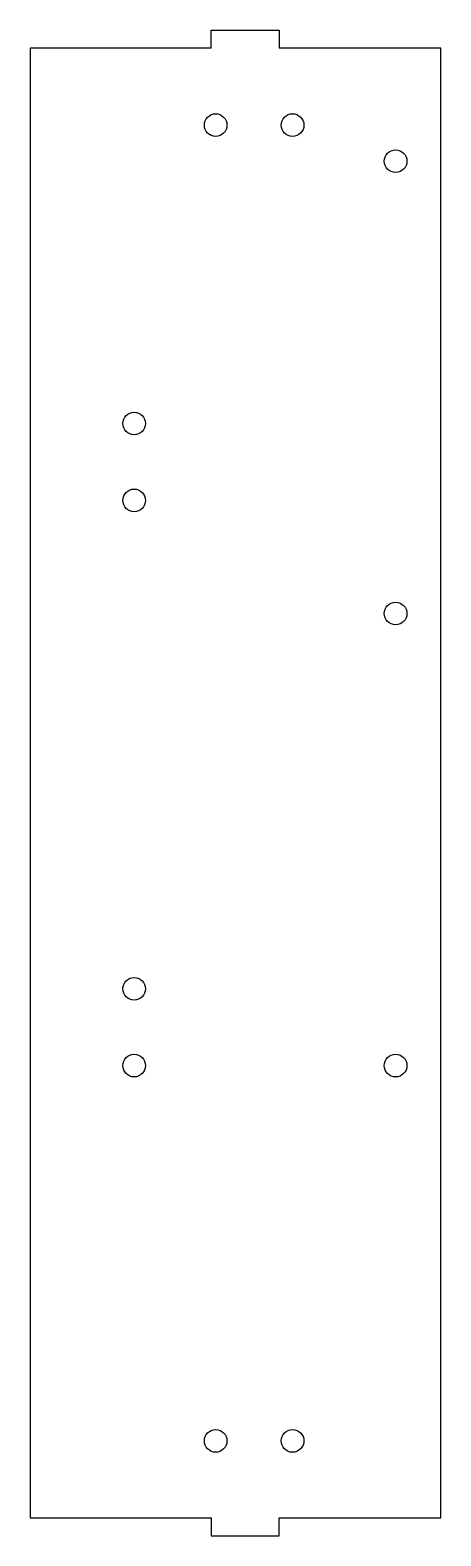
# Model space of a CAD drawing. Header units: millimetres. Extents: x 0 to 91, y 0 to 333.
import ezdxf

# ---------------------------------------------------------------- set-up
doc = ezdxf.new("R2010")
doc.units = ezdxf.units.MM
doc.layers.get('0').update_dxf_attribs({"true_color": 0xffffff})

msp = doc.modelspace()

# ---------------------------------------------------------------- linework, layer by layer
at = {"color": 7, "linetype": 'Continuous', "true_color": 0xffffff}
for p, q in [((40, 329), (40, 333)), ((40, 333), (55, 333)), ((55, 333), (55, 329)), ((0, 329), (0, 4)), ((40, 329), (0, 329)), ((90.77, 329), (55, 329)), ((90.77, 4), (90.77, 329)), ((0, 4), (40, 4)), ((40, 4), (40, 0)), ((55, 4), (90.77, 4)), ((55, 0), (55, 4)), ((40, 0), (55, 0))]:
    msp.add_line(p, q, dxfattribs=at)
for centre in [(41, 312), (58, 312), (80.77, 304), (23, 246), (23, 229), (80.77, 204), (23, 121), (23, 104), (80.77, 104), (41, 21), (58, 21)]:
    msp.add_circle(centre, 2.5, dxfattribs=at)

doc.saveas('drawing.dxf')
